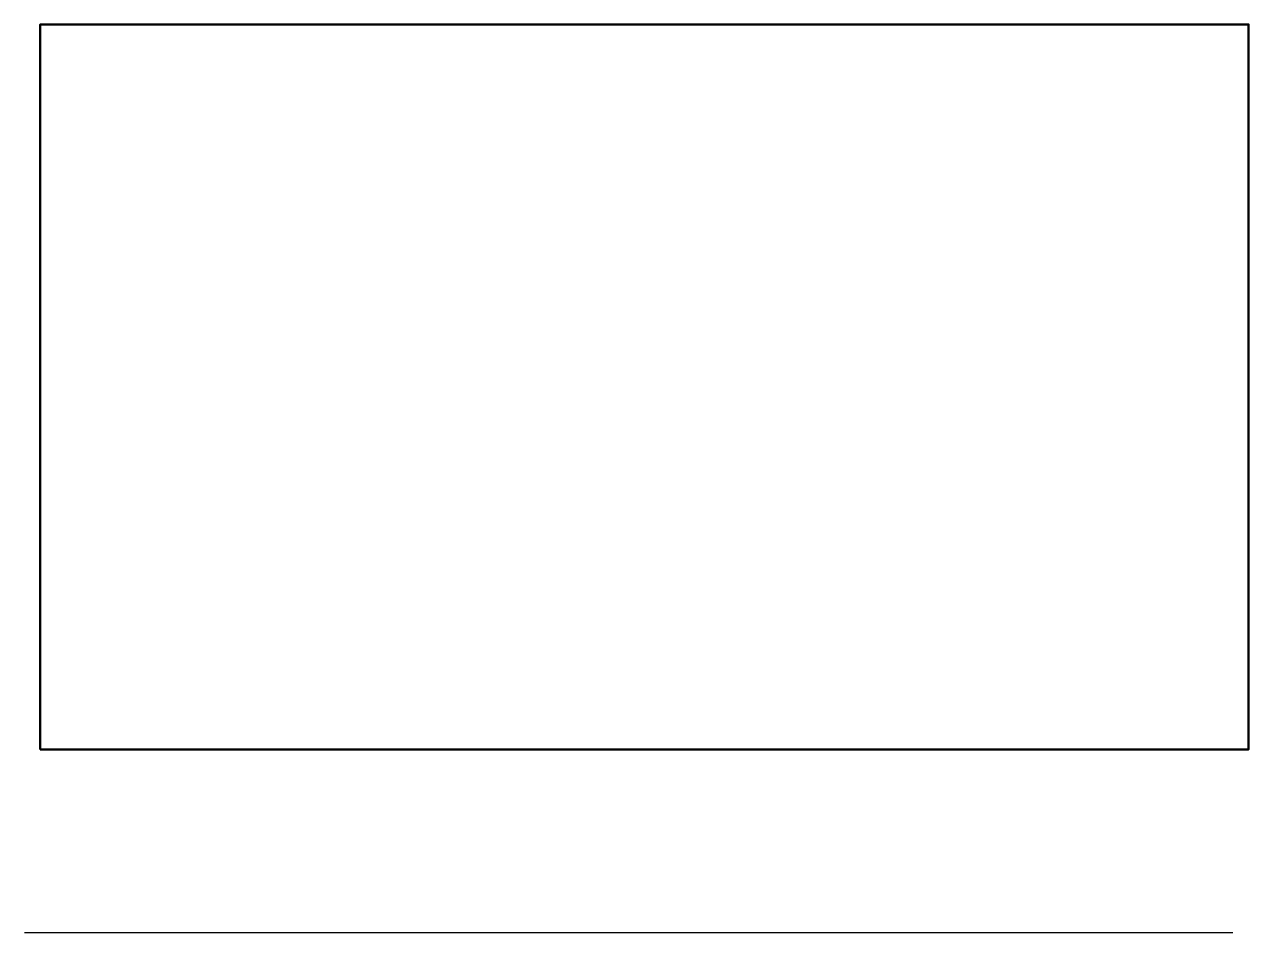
# Model space of a CAD drawing. Header units: inches. Extents: x 13 to 114, y 18 to 94.
import ezdxf

# ---------------------------------------------------------------- set-up
doc = ezdxf.new("R2010")
doc.units = ezdxf.units.IN
doc.header["$MEASUREMENT"] = 0
doc.layers.add('粗实线', color=7, linetype='Continuous', lineweight=50)

msp = doc.modelspace()

# ---------------------------------------------------------------- linework, layer by layer
msp.add_line((12.77, 18.37), (112.77, 18.37))
at = {"layer": '粗实线'}
msp.add_lwpolyline([(14.08, 33.53), (114.08, 33.53), (114.08, 93.53), (14.08, 93.53)], close=True, dxfattribs=at)

doc.saveas('drawing.dxf')
